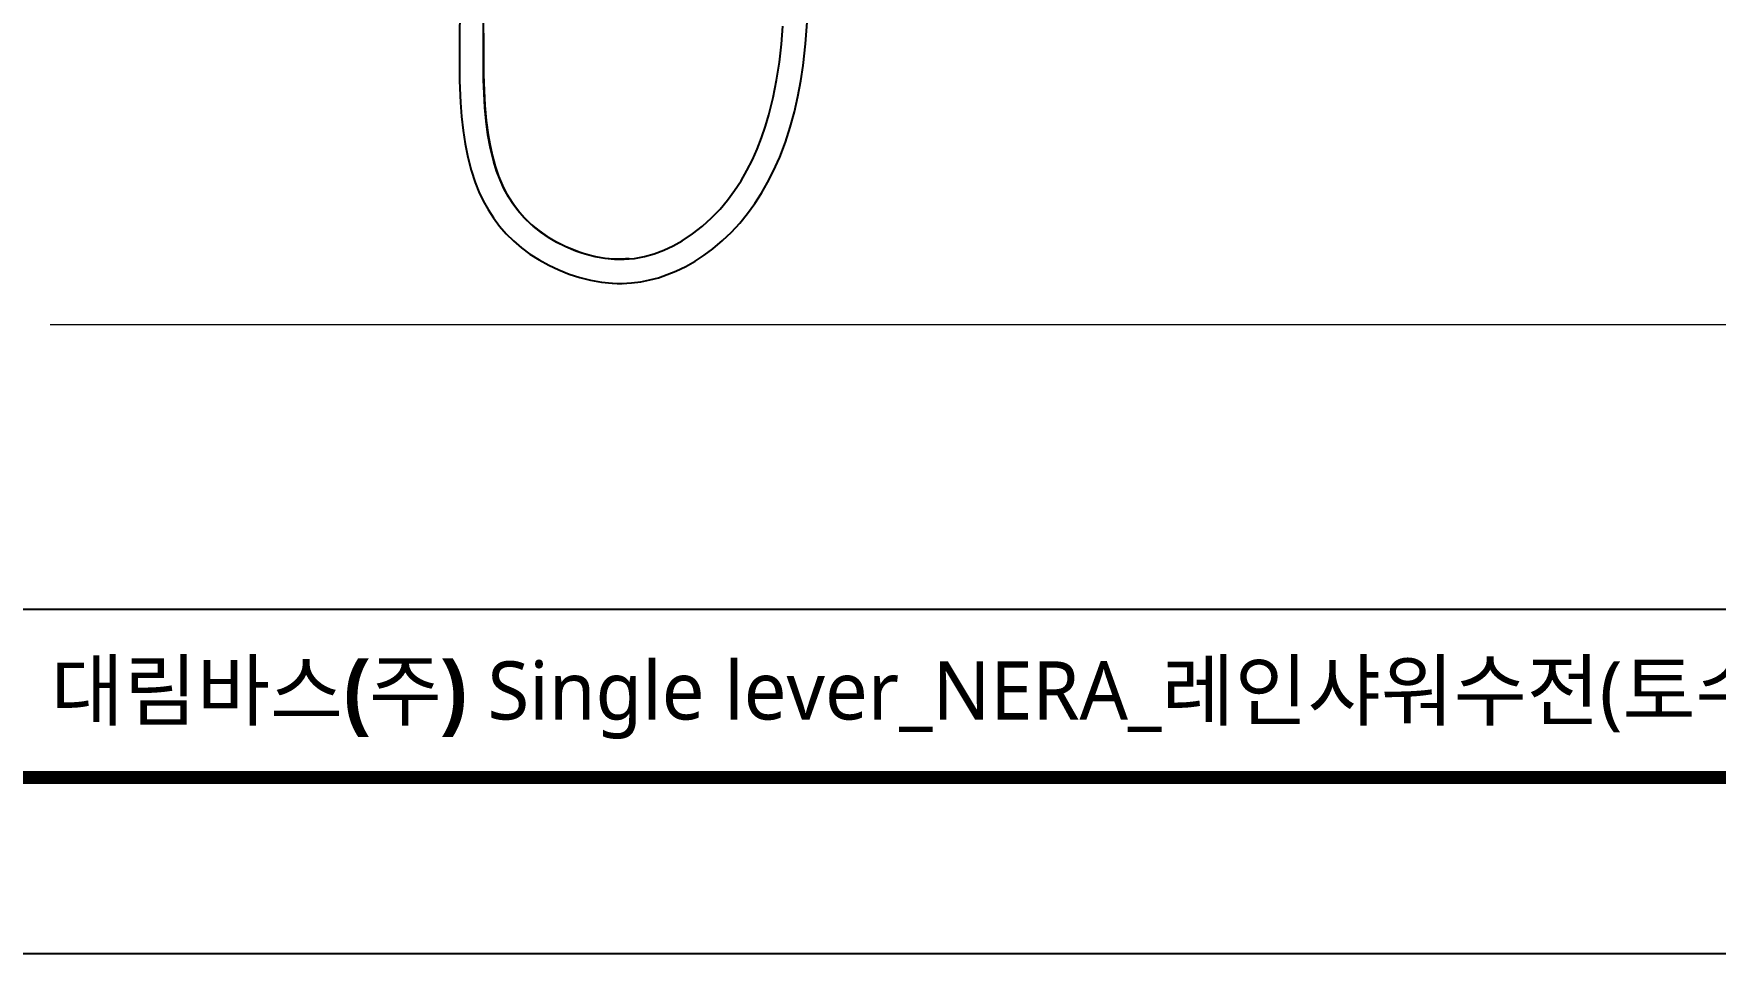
# Model space of a CAD drawing. Extents: x 5051 to 8526, y -300 to 2247.
# Drawn here: x 5720 to 6762, y -300 to 270 of the extents above; entities that cross this region are included whole.
import ezdxf

# ---------------------------------------------------------------- set-up
doc = ezdxf.new("R2010")
doc.units = 0
doc.header["$LTSCALE"] = 4
doc.header["$MEASUREMENT"] = 0
doc.layers.get('0').update_dxf_attribs({"linetype": 'CONTINUOUS'})
doc.layers.add('1', color=7, linetype='CONTINUOUS', true_color=0xffffff)
doc.layers.add('치수선', color=7, linetype='CONTINUOUS', lineweight=20)
doc.styles.add('Daelim Dimension', font='NanumGothic.ttf')

msp = doc.modelspace()

# ---------------------------------------------------------------- linework, layer by layer
at = {"color": 5}
msp.add_line((5106.7, -86.5), (7905.1, -86.5), dxfattribs=at)
at = {"ltscale": 0.5}
msp.add_lwpolyline([(5050.8, -299.9), (8526.2, -299.9), (8526.2, 2246.6), (5050.8, 2246.6)], close=True, dxfattribs=at)
at = {"color": 5, "linetype": 'ByBlock', "lineweight": 200, "const_width": 8.01}
msp.add_lwpolyline([(5106.7, -190.9), (8470, -190.9), (8470, 2187.5), (5106.7, 2187.5)], close=True, dxfattribs=at)
at = {"layer": '1', "color": 7, "linetype": 'Continuous'}
for points in [[(5984, 283.3, 0), (5983.8, 269.1, 0), (5983.8, 255.1, 0), (5983.9, 241.3, 0), (5984.5, 227.8, 0), (5985.1, 219.1, 0), (5986.1, 210.5, 0), (5987.3, 202.1, 0), (5989, 193.9, 0), (5991.1, 185.9, 0), (5993.6, 178.2, 0), (5995.9, 172.4, 0), (5998.6, 166.8, 0), (6001.6, 161.4, 0), (6004.9, 156.2, 0), (6008.7, 151.1, 0), (6012.8, 146.4, 0), (6017.3, 142, 0), (6022.3, 137.7, 0), (6027.5, 133.8, 0), (6033.2, 130.2, 0), (6039.2, 126.9, 0), (6045.4, 123.9, 0), (6051.8, 121.4, 0), (6058.5, 119.2, 0), (6065.1, 117.6, 0), (6071.8, 116.4, 0), (6078.6, 115.7, 0), (6085.4, 115.6, 0)], [(6083.9, 130.6, 0), (6079.1, 130.7, 0), (6074.1, 131.1, 0), (6069.2, 131.9, 0), (6064.3, 133, 0), (6059.6, 134.4, 0), (6054.9, 136.1, 0), (6049.4, 138.4, 0), (6044.2, 141, 0), (6039.1, 144, 0), (6034.2, 147.3, 0), (6029.5, 151, 0), (6025.1, 155.1, 0), (6021.1, 159.5, 0), (6017.5, 164.2, 0), (6014.2, 169.3, 0), (6011.4, 174.5, 0), (6009, 179.8, 0), (6006.9, 185.3, 0), (6005.1, 190.9, 0), (6003.1, 199.3, 0), (6001.5, 207.7, 0), (6000.4, 216.2, 0), (5999.6, 224.7, 0), (5999.1, 233.3, 0), (5998.8, 241.8, 0), (5998.7, 250.4, 0), (5998.7, 266.1, 0), (5998.8, 281.8, 0)], [(5998.8, 270.7, 0), (5998.7, 257.7, 0), (5998.8, 245, 0), (5999.1, 235.3, 0), (5999.6, 225.8, 0), (6000.4, 216.7, 0), (6001.6, 207.8, 0), (6002.8, 201, 0), (6004.3, 194.5, 0), (6006, 188.2, 0), (6008.1, 182.1, 0), (6010.6, 176.3, 0), (6013.3, 171, 0), (6016.5, 165.8, 0), (6020, 161, 0), (6024, 156.4, 0), (6028.3, 152.2, 0), (6033.1, 148.3, 0), (6038.3, 144.6, 0), (6043.9, 141.3, 0), (6049.8, 138.4, 0), (6055.9, 135.8, 0), (6061.8, 133.9, 0), (6067.9, 132.3, 0), (6074, 131.3, 0), (6080, 130.7, 0), (6086, 130.6, 0), (6092.3, 131.1, 0), (6098.5, 132.2, 0), (6104.6, 133.9, 0), (6110.5, 136.2, 0), (6116.4, 138.9, 0), (6122, 142, 0), (6128.4, 146.3, 0), (6134.5, 151, 0), (6140.1, 156.2, 0), (6145.4, 161.7, 0), (6150.1, 167.2, 0), (6154.4, 173.1, 0), (6158.4, 179.2, 0), (6162, 185.6, 0), (6165.4, 192.2, 0), (6168.3, 198.9, 0), (6171, 205.9, 0), (6173.5, 213, 0), (6175.6, 220.2, 0), (6178.3, 230.8, 0), (6180.4, 241.7, 0), (6182.2, 252.8, 0), (6183.5, 263.9, 0), (6184.4, 275.2, 0)], [(6084.8, 115.6, 0), (6090.5, 115.9, 0), (6096.2, 116.6, 0), (6101.8, 117.7, 0), (6107.3, 119.1, 0), (6112.7, 121, 0), (6118, 123.2, 0), (6124.1, 126.1, 0), (6129.9, 129.4, 0), (6135.6, 133.1, 0), (6141, 137.1, 0), (6146.8, 142.1, 0), (6152.4, 147.3, 0), (6157.6, 153, 0), (6162.4, 158.9, 0), (6166.9, 165.1, 0), (6171.1, 171.5, 0), (6174.9, 178.1, 0), (6178.4, 185, 0), (6182.4, 193.9, 0), (6185.9, 203.1, 0), (6188.9, 212.4, 0), (6191.5, 221.9, 0), (6193.6, 231.4, 0), (6195.4, 241.1, 0), (6196.9, 250.8, 0), (6198.4, 264.2, 0), (6199.4, 277.6, 0)], [(6086.8, 130.8, 0), (6083.9, 130.6, 0)], [(6089, 130.8, 0), (6087.8, 130.8, 0), (6086.8, 130.8, 0)], [(6079, 115.7, 0), (6081.7, 115.6, 0), (6083.8, 115.6, 0)], [(6083.8, 115.6, 0), (6084.8, 115.6, 0)]]:
    msp.add_polyline3d(points, dxfattribs=at)
at = {"layer": '치수선'}
msp.add_line((7334.5, 89.8), (5730.2, 89.8), dxfattribs=at)

# ---------------------------------------------------------------- texts
at = {"color": 2, "insert": (5730.6, -118.8), "char_height": 36.071, "width": 1727.914, "attachment_point": 1, "style": 'Daelim Dimension'}
msp.add_mtext('{\\fPretendard Variable SemiBold|b0|i0|c129|p2;대림바스(주)} Single lever_NERA_레인샤워수전(토수구형)_DL B4111SN', dxfattribs=at)

doc.saveas('drawing.dxf')
